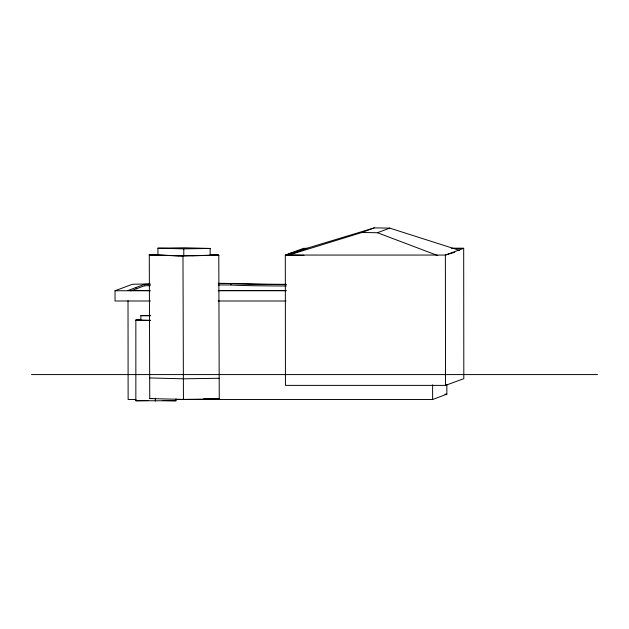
<?xml version="1.0" encoding="UTF-8"?>
<svg xmlns="http://www.w3.org/2000/svg" width="629" height="629" viewBox="0 0 629 629"><rect width="100%" height="100%" fill="white"/><g stroke="black" fill="none" stroke-linecap="round" stroke-linejoin="round"><path stroke-width="0.94" d="M210.125 254.949L218.79 255.17L219.254 398.872L183.44 399.415L149.749 398.558L149.285 254.855L157.997 254.721M191.586 255.681L210.141 255.398L210.157 248.447L184.313 247.787L157.942 248.188L157.934 255.138L178.99 255.681M182.976 255.979L149.285 254.855L182.976 255.979L218.79 255.17L182.976 255.72L183.44 399.415M157.942 248.188L183.786 248.848L183.778 255.806L181.86 255.751M150.473 320.483L135.84 320.216L140.754 319.964M140.833 320.216L140.857 315.656L150.347 315.499M150.402 300.992L115.036 300.992L115.028 290.755L132.452 284.253L149.914 283.923M150.347 284.245L144.497 284.355L128.009 290.512L149.616 290.512M130.761 290.889L144.505 285.763L150.347 285.652M306.582 248.384L288.546 253.864L288.617 255.083L306.582 248.384L374.231 227.887L389.783 228.115L459.39 250.334M288.617 255.083L361.879 232.494L374.231 227.887M361.879 232.494L377.431 232.722L389.783 228.115M176.254 399.501L432.626 399.501L446.857 394.194L446.849 384.421M445.513 385.388L463.817 378.658L463.683 248.329L451.897 248.329L463.683 248.329L445.379 255.059L285.314 255.059L285.448 385.38L445.513 385.388L445.379 255.059L454.72 252.292M135.84 320.216L140.754 320.137M150.473 320.318L135.848 320.051L135.848 400.752L148.617 400.547M135.848 400.752L175.978 400.775L175.978 398.833M183.786 248.848L210.157 248.447M153.162 255.052L157.997 254.981M219.285 378.265L183.471 378.815L149.788 377.95M149.749 398.558L152.658 398.511M307.542 248.329L303.61 248.329L285.314 255.059L303.964 255.327M218.271 283.309L246.654 283.695A60.73 1.219 -0.1 0 0 286.053 284.332M218.318 283.553L230.898 283.553A73.121 1.462 -0.1 0 0 286.305 284.583M218.318 284.961L230.898 284.961A73.121 1.462 -0.1 0 0 286.305 285.991M218.373 290.512L286.148 290.512M115.028 290.755L150.394 290.755M218.184 290.755L285.983 290.755M218.2 300.992L285.991 300.992M31.45 374.585L597.55 374.585M135.982 399.501L128.127 399.501L128.017 300.748M140.857 315.656L150.205 315.829M162.321 400.524L175.978 400.775M210.125 255.209L218.79 255.429M444.9 394.147L446.857 394.194M203.851 398.479L219.254 398.872M377.431 232.722L437.784 255.594M432.61 384.838L432.626 399.501M230.898 283.553L230.898 284.961M144.497 284.355L144.505 285.763M136.257 287.429L136.257 288.845M155.355 398.196L155.355 401.113"/></g></svg>
